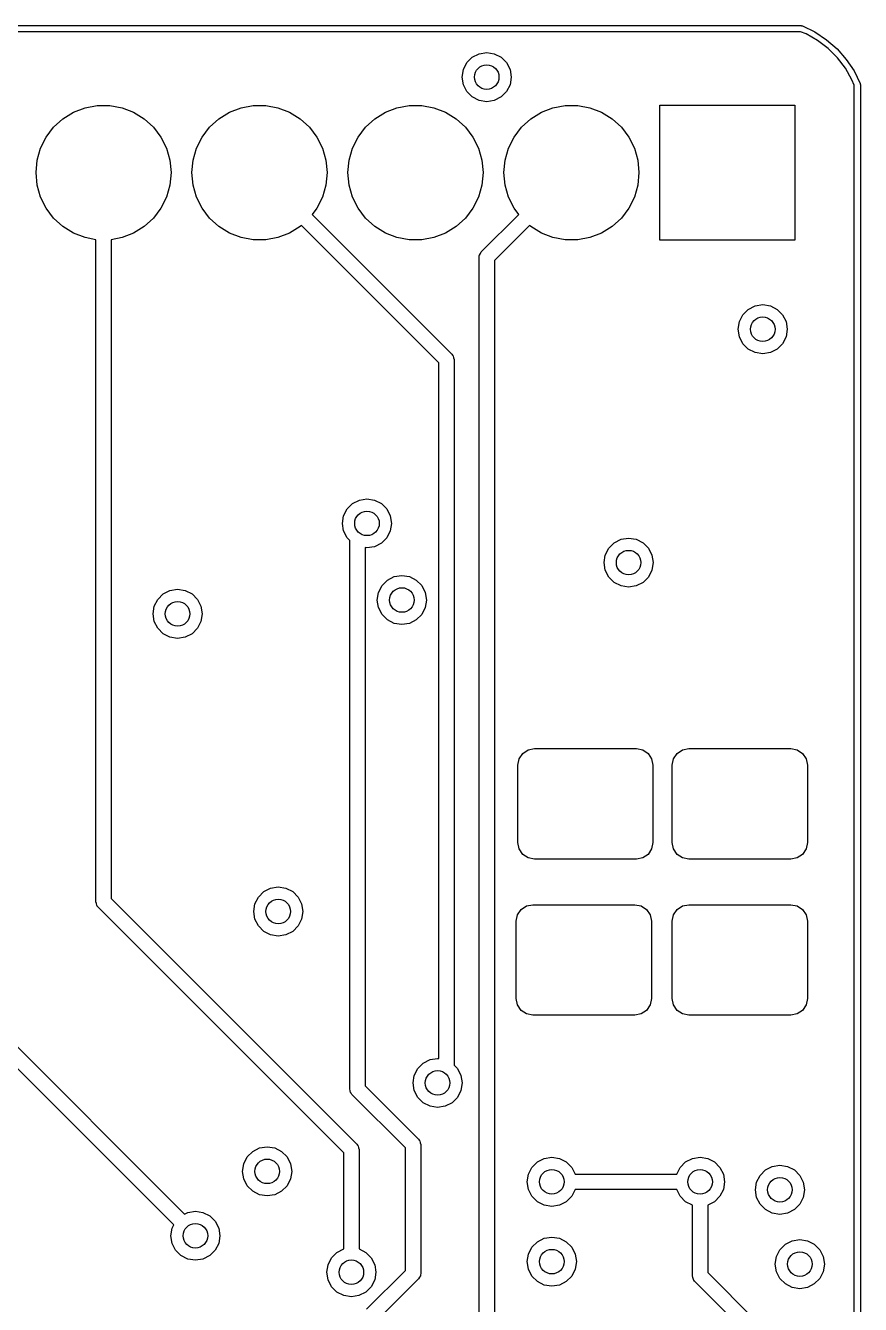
# Model space of a CAD drawing. Extents: x 48.3 to 73, y -74 to -39.4.
# Drawn here: x 59.36 to 72.95, y -60.18 to -39.36 of the extents above; entities that cross this region are included whole.
import ezdxf

# ---------------------------------------------------------------- set-up
doc = ezdxf.new("R2010")
doc.units = 0
doc.layers.add('BLACK', color=7, linetype='CONTINUOUS')

msp = doc.modelspace()

# ---------------------------------------------------------------- linework, layer by layer
at = {"layer": 'BLACK', "linetype": 'CONTINUOUS'}
for p, q in [((49.2741, -39.3586), (71.9887, -39.3586)), ((71.9788, -39.4586), (49.2841, -39.4586)), ((72.0688, -39.4957), (71.9788, -39.4586)), ((71.9887, -39.3586), (71.9956, -39.3614)), ((71.9956, -39.3614), (72.0078, -39.3624)), ((72.0078, -39.3624), (72.2117, -39.4625)), ((72.2548, -39.6027), (72.0688, -39.4957)), ((72.2117, -39.4625), (72.4007, -39.5884)), ((72.4252, -39.733), (72.2548, -39.6027)), ((72.4007, -39.5884), (72.5717, -39.738)), ((72.5771, -39.8845), (72.4252, -39.733)), ((72.5717, -39.738), (72.7218, -39.9085)), ((66.486, -40.0739), (66.5428, -39.9624)), ((66.5428, -39.9624), (66.6313, -39.8739)), ((66.6313, -39.8739), (66.7428, -39.8171)), ((66.7428, -39.8171), (66.8664, -39.7975)), ((66.8664, -39.7975), (66.99, -39.8171)), ((66.99, -39.8171), (67.1015, -39.8739)), ((67.1015, -39.8739), (67.19, -39.9624)), ((67.19, -39.9624), (67.2468, -40.0739)), ((72.7079, -40.0545), (72.5771, -39.8845)), ((72.7218, -39.9085), (72.8482, -40.0972)), ((66.4664, -40.1975), (66.486, -40.0739)), ((67.2468, -40.0739), (67.2664, -40.1975)), ((72.8155, -40.2402), (72.7079, -40.0545)), ((72.8482, -40.0972), (72.949, -40.3008)), ((66.486, -40.3211), (66.4664, -40.1975)), ((66.5428, -40.4326), (66.486, -40.3211)), ((67.2468, -40.3211), (67.19, -40.4326)), ((67.2664, -40.1975), (67.2468, -40.3211)), ((72.8528, -40.3299), (72.8155, -40.2402)), ((72.8528, -73.0668), (72.8528, -40.3299)), ((72.949, -40.3008), (72.949, -40.3008)), ((72.949, -40.3008), (72.95, -40.3131)), ((72.95, -40.3131), (72.9528, -40.32)), ((72.9528, -40.32), (72.9528, -73.0768)), ((66.6313, -40.5211), (66.5428, -40.4326)), ((66.7428, -40.5779), (66.6313, -40.5211)), ((66.8664, -40.5975), (66.7428, -40.5779)), ((66.99, -40.5779), (66.8664, -40.5975)), ((67.1015, -40.5211), (66.99, -40.5779)), ((67.19, -40.4326), (67.1015, -40.5211)), ((59.9635, -40.8756), (60.1361, -40.7687)), ((60.1361, -40.7687), (60.3254, -40.6954)), ((60.3254, -40.6954), (60.5249, -40.6581)), ((60.5249, -40.6581), (60.7279, -40.6581)), ((60.7279, -40.6581), (60.9274, -40.6954)), ((60.9274, -40.6954), (61.1167, -40.7687)), ((61.1167, -40.7687), (61.2893, -40.8756)), ((62.5035, -40.8756), (62.6761, -40.7687)), ((62.6761, -40.7687), (62.8654, -40.6954)), ((62.8654, -40.6954), (63.0649, -40.6581)), ((63.0649, -40.6581), (63.2679, -40.6581)), ((63.2679, -40.6581), (63.4674, -40.6954)), ((63.4674, -40.6954), (63.6567, -40.7687)), ((63.6567, -40.7687), (63.8293, -40.8756)), ((65.0435, -40.8756), (65.2161, -40.7687)), ((65.2161, -40.7687), (65.4054, -40.6954)), ((65.4054, -40.6954), (65.6049, -40.6581)), ((65.6049, -40.6581), (65.8079, -40.6581)), ((65.8079, -40.6581), (66.0074, -40.6954)), ((66.0074, -40.6954), (66.1967, -40.7687)), ((66.1967, -40.7687), (66.3693, -40.8756)), ((67.5835, -40.8756), (67.7561, -40.7687)), ((67.7561, -40.7687), (67.9454, -40.6954)), ((67.9454, -40.6954), (68.1449, -40.6581)), ((68.1449, -40.6581), (68.3479, -40.6581)), ((68.3479, -40.6581), (68.5474, -40.6954)), ((68.5474, -40.6954), (68.7367, -40.7687)), ((68.7367, -40.7687), (68.9093, -40.8756)), ((69.6864, -42.8534), (69.6864, -40.6534)), ((69.6864, -40.6534), (71.8864, -40.6534)), ((71.8864, -40.6534), (71.8864, -42.8534)), ((59.6912, -41.1743), (59.8135, -41.0123)), ((59.8135, -41.0123), (59.9635, -40.8756)), ((61.2893, -40.8756), (61.4393, -41.0123)), ((61.4393, -41.0123), (61.5617, -41.1743)), ((62.2312, -41.1743), (62.3535, -41.0123)), ((62.3535, -41.0123), (62.5035, -40.8756)), ((63.8293, -40.8756), (63.9793, -41.0123)), ((63.9793, -41.0123), (64.1017, -41.1743)), ((64.7712, -41.1743), (64.8935, -41.0123)), ((64.8935, -41.0123), (65.0435, -40.8756)), ((66.3693, -40.8756), (66.5193, -41.0123)), ((66.5193, -41.0123), (66.6417, -41.1743)), ((67.3112, -41.1743), (67.4335, -41.0123)), ((67.4335, -41.0123), (67.5835, -40.8756)), ((68.9093, -40.8756), (69.0593, -41.0123)), ((69.0593, -41.0123), (69.1817, -41.1743)), ((59.6007, -41.356), (59.6912, -41.1743)), ((61.5617, -41.1743), (61.6521, -41.356)), ((62.1407, -41.356), (62.2312, -41.1743)), ((64.1017, -41.1743), (64.1921, -41.356)), ((64.6807, -41.356), (64.7712, -41.1743)), ((66.6417, -41.1743), (66.7321, -41.356)), ((67.2207, -41.356), (67.3112, -41.1743)), ((69.1817, -41.1743), (69.2721, -41.356)), ((59.5451, -41.5513), (59.6007, -41.356)), ((61.6521, -41.356), (61.7077, -41.5513)), ((62.0851, -41.5513), (62.1407, -41.356)), ((64.1921, -41.356), (64.2477, -41.5513)), ((64.6251, -41.5513), (64.6807, -41.356)), ((66.7321, -41.356), (66.7877, -41.5513)), ((67.1651, -41.5513), (67.2207, -41.356)), ((69.2721, -41.356), (69.3277, -41.5513)), ((59.5264, -41.7534), (59.5451, -41.5513)), ((61.7077, -41.5513), (61.7264, -41.7534)), ((62.0664, -41.7534), (62.0851, -41.5513)), ((64.2477, -41.5513), (64.2664, -41.7534)), ((64.6064, -41.7534), (64.6251, -41.5513)), ((66.7877, -41.5513), (66.8064, -41.7534)), ((67.1464, -41.7534), (67.1651, -41.5513)), ((69.3277, -41.5513), (69.3464, -41.7534)), ((59.5451, -41.9555), (59.5264, -41.7534)), ((61.7264, -41.7534), (61.7077, -41.9555)), ((62.0851, -41.9555), (62.0664, -41.7534)), ((64.2664, -41.7534), (64.2477, -41.9555)), ((64.6251, -41.9555), (64.6064, -41.7534)), ((66.8064, -41.7534), (66.7877, -41.9555)), ((67.1651, -41.9555), (67.1464, -41.7534)), ((69.3464, -41.7534), (69.3277, -41.9555)), ((59.6007, -42.1507), (59.5451, -41.9555)), ((61.7077, -41.9555), (61.6521, -42.1507)), ((62.1407, -42.1507), (62.0851, -41.9555)), ((64.2477, -41.9555), (64.1921, -42.1507)), ((64.6807, -42.1507), (64.6251, -41.9555)), ((66.7877, -41.9555), (66.7321, -42.1507)), ((67.2207, -42.1507), (67.1651, -41.9555)), ((69.3277, -41.9555), (69.2721, -42.1507)), ((59.6912, -42.3325), (59.6007, -42.1507)), ((61.6521, -42.1507), (61.5617, -42.3325)), ((62.2312, -42.3325), (62.1407, -42.1507)), ((64.1921, -42.1507), (64.1017, -42.3325)), ((64.7712, -42.3325), (64.6807, -42.1507)), ((66.7321, -42.1507), (66.6417, -42.3325)), ((67.3112, -42.3325), (67.2207, -42.1507)), ((69.2721, -42.1507), (69.1817, -42.3325)), ((59.8135, -42.4944), (59.6912, -42.3325)), ((61.5617, -42.3325), (61.4393, -42.4944)), ((62.3535, -42.4944), (62.2312, -42.3325)), ((64.1017, -42.3325), (64.0245, -42.4347)), ((64.0245, -42.4347), (66.2985, -44.7087)), ((64.8935, -42.4944), (64.7712, -42.3325)), ((66.6417, -42.3325), (66.5193, -42.4944)), ((66.778, -43.045), (67.3884, -42.4347)), ((67.3884, -42.4347), (67.3112, -42.3325)), ((69.1817, -42.3325), (69.0593, -42.4944)), ((59.9635, -42.6312), (59.8135, -42.4944)), ((60.1361, -42.7381), (59.9635, -42.6312)), ((61.2893, -42.6312), (61.1167, -42.7381)), ((61.4393, -42.4944), (61.2893, -42.6312)), ((62.5035, -42.6312), (62.3535, -42.4944)), ((62.6761, -42.7381), (62.5035, -42.6312)), ((63.8293, -42.6312), (63.6567, -42.7381)), ((63.8493, -42.613), (63.8293, -42.6312)), ((66.0851, -44.8489), (63.8493, -42.613)), ((65.0435, -42.6312), (64.8935, -42.4944)), ((65.2161, -42.7381), (65.0435, -42.6312)), ((66.3693, -42.6312), (66.1967, -42.7381)), ((66.5193, -42.4944), (66.3693, -42.6312)), ((67.5636, -42.613), (66.9914, -43.1852)), ((67.5835, -42.6312), (67.5636, -42.613)), ((67.7561, -42.7381), (67.5835, -42.6312)), ((68.9093, -42.6312), (68.7367, -42.7381)), ((69.0593, -42.4944), (68.9093, -42.6312)), ((60.3254, -42.8114), (60.1361, -42.7381)), ((60.5014, -42.8443), (60.3254, -42.8114)), ((60.5014, -53.6234), (60.5014, -42.8443)), ((60.9274, -42.8114), (60.7514, -42.8443)), ((60.7514, -42.8443), (60.7514, -53.5716)), ((61.1167, -42.7381), (60.9274, -42.8114)), ((62.8654, -42.8114), (62.6761, -42.7381)), ((63.0649, -42.8487), (62.8654, -42.8114)), ((63.2679, -42.8487), (63.0649, -42.8487)), ((63.4674, -42.8114), (63.2679, -42.8487)), ((63.6567, -42.7381), (63.4674, -42.8114)), ((65.4054, -42.8114), (65.2161, -42.7381)), ((65.6049, -42.8487), (65.4054, -42.8114)), ((65.8079, -42.8487), (65.6049, -42.8487)), ((66.0074, -42.8114), (65.8079, -42.8487)), ((66.1967, -42.7381), (66.0074, -42.8114)), ((67.9454, -42.8114), (67.7561, -42.7381)), ((68.1449, -42.8487), (67.9454, -42.8114)), ((68.3479, -42.8487), (68.1449, -42.8487)), ((68.5474, -42.8114), (68.3479, -42.8487)), ((68.7367, -42.7381), (68.5474, -42.8114)), ((71.8864, -42.8534), (69.6864, -42.8534)), ((66.7456, -43.1044), (66.7465, -43.0982)), ((66.7465, -43.0982), (66.7632, -43.0721)), ((66.7632, -43.0721), (66.778, -43.045)), ((66.7414, -43.1334), (66.7446, -43.1113)), ((66.7414, -63.2216), (66.7414, -43.1334)), ((66.7443, -43.1068), (66.7456, -43.1044)), ((66.7446, -43.1113), (66.7443, -43.1068)), ((66.9914, -43.1852), (66.9914, -63.2734)), ((71.1268, -43.9788), (71.2383, -43.922)), ((71.2383, -43.922), (71.3619, -43.9024)), ((71.3619, -43.9024), (71.4855, -43.922)), ((71.4855, -43.922), (71.597, -43.9788)), ((70.9815, -44.1788), (71.0383, -44.0673)), ((71.0383, -44.0673), (71.1268, -43.9788)), ((71.597, -43.9788), (71.6855, -44.0673)), ((71.6855, -44.0673), (71.7423, -44.1788)), ((70.9619, -44.3024), (70.9815, -44.1788)), ((70.9815, -44.426), (70.9619, -44.3024)), ((71.7423, -44.1788), (71.7619, -44.3024)), ((71.7619, -44.3024), (71.7423, -44.426)), ((71.0383, -44.5375), (70.9815, -44.426)), ((71.1268, -44.626), (71.0383, -44.5375)), ((71.6855, -44.5375), (71.597, -44.626)), ((71.7423, -44.426), (71.6855, -44.5375)), ((66.2985, -44.7087), (66.3119, -44.7266)), ((66.3119, -44.7266), (66.3153, -44.7295)), ((66.3153, -44.7295), (66.316, -44.7321)), ((66.316, -44.7321), (66.3198, -44.7372)), ((66.3198, -44.7372), (66.3264, -44.7674)), ((71.2383, -44.6828), (71.1268, -44.626)), ((71.3619, -44.7024), (71.2383, -44.6828)), ((71.4855, -44.6828), (71.3619, -44.7024)), ((71.597, -44.626), (71.4855, -44.6828)), ((66.0851, -56.1768), (66.0851, -44.8489)), ((66.3264, -44.7674), (66.3351, -44.7971)), ((66.3351, -44.7971), (66.3351, -56.2835)), ((64.536, -47.3398), (64.5928, -47.2283)), ((64.5928, -47.2283), (64.6813, -47.1398)), ((64.6813, -47.1398), (64.7928, -47.083)), ((64.7928, -47.083), (64.9164, -47.0634)), ((64.9164, -47.0634), (65.04, -47.083)), ((65.04, -47.083), (65.1515, -47.1398)), ((65.1515, -47.1398), (65.24, -47.2283)), ((65.24, -47.2283), (65.2968, -47.3398)), ((64.5164, -47.4634), (64.536, -47.3398)), ((64.536, -47.587), (64.5164, -47.4634)), ((65.2968, -47.3398), (65.3164, -47.4634)), ((65.3164, -47.4634), (65.2968, -47.587)), ((64.5928, -47.6985), (64.536, -47.587)), ((65.2968, -47.587), (65.24, -47.6985)), ((64.6349, -47.7406), (64.5928, -47.6985)), ((64.6349, -56.6715), (64.6349, -47.7406)), ((64.9164, -47.8634), (64.8849, -47.8584)), ((64.8849, -47.8584), (64.8849, -56.6197)), ((65.04, -47.8438), (64.9164, -47.8634)), ((65.1515, -47.787), (65.04, -47.8438)), ((65.24, -47.6985), (65.1515, -47.787)), ((68.797, -47.9787), (68.8539, -47.8672)), ((68.8539, -47.8672), (68.9424, -47.7787)), ((68.9424, -47.7787), (69.0539, -47.7219)), ((69.0539, -47.7219), (69.1775, -47.7023)), ((69.1775, -47.7023), (69.3011, -47.7219)), ((69.3011, -47.7219), (69.4126, -47.7787)), ((69.4126, -47.7787), (69.5011, -47.8672)), ((69.5011, -47.8672), (69.5579, -47.9787)), ((68.7775, -48.1023), (68.797, -47.9787)), ((69.5579, -47.9787), (69.5775, -48.1023)), ((68.797, -48.2259), (68.7775, -48.1023)), ((68.8539, -48.3374), (68.797, -48.2259)), ((69.5579, -48.2259), (69.5011, -48.3374)), ((69.5775, -48.1023), (69.5579, -48.2259)), ((65.1046, -48.5876), (65.1614, -48.4761)), ((65.1614, -48.4761), (65.2499, -48.3876)), ((65.2499, -48.3876), (65.3614, -48.3308)), ((65.3614, -48.3308), (65.485, -48.3112)), ((65.485, -48.3112), (65.6086, -48.3308)), ((65.6086, -48.3308), (65.7201, -48.3876)), ((65.7201, -48.3876), (65.8086, -48.4761)), ((65.8086, -48.4761), (65.8654, -48.5876)), ((68.9424, -48.4259), (68.8539, -48.3374)), ((69.0539, -48.4828), (68.9424, -48.4259)), ((69.1775, -48.5023), (69.0539, -48.4828)), ((69.3011, -48.4828), (69.1775, -48.5023)), ((69.4126, -48.4259), (69.3011, -48.4828)), ((69.5011, -48.3374), (69.4126, -48.4259)), ((61.4517, -48.8127), (61.5085, -48.7012)), ((61.5085, -48.7012), (61.597, -48.6127)), ((61.597, -48.6127), (61.7085, -48.5559)), ((61.7085, -48.5559), (61.8321, -48.5363)), ((61.8321, -48.5363), (61.9557, -48.5559)), ((61.9557, -48.5559), (62.0672, -48.6127)), ((62.0672, -48.6127), (62.1557, -48.7012)), ((62.1557, -48.7012), (62.2125, -48.8127)), ((65.085, -48.7112), (65.1046, -48.5876)), ((65.1046, -48.8348), (65.085, -48.7112)), ((65.8654, -48.5876), (65.885, -48.7112)), ((65.885, -48.7112), (65.8654, -48.8348)), ((61.4321, -48.9363), (61.4517, -48.8127)), ((62.2125, -48.8127), (62.2321, -48.9363)), ((65.1614, -48.9463), (65.1046, -48.8348)), ((65.8654, -48.8348), (65.8086, -48.9463)), ((61.4517, -49.0599), (61.4321, -48.9363)), ((61.5085, -49.1714), (61.4517, -49.0599)), ((62.2125, -49.0599), (62.1557, -49.1714)), ((62.2321, -48.9363), (62.2125, -49.0599)), ((65.2499, -49.0348), (65.1614, -48.9463)), ((65.3614, -49.0916), (65.2499, -49.0348)), ((65.485, -49.1112), (65.3614, -49.0916)), ((65.6086, -49.0916), (65.485, -49.1112)), ((65.7201, -49.0348), (65.6086, -49.0916)), ((65.8086, -48.9463), (65.7201, -49.0348)), ((61.597, -49.2599), (61.5085, -49.1714)), ((61.7085, -49.3167), (61.597, -49.2599)), ((61.8321, -49.3363), (61.7085, -49.3167)), ((61.9557, -49.3167), (61.8321, -49.3363)), ((62.0672, -49.2599), (61.9557, -49.3167)), ((62.1557, -49.1714), (62.0672, -49.2599)), ((67.3937, -51.298), (67.4522, -51.2104)), ((67.4522, -51.2104), (67.5398, -51.1519)), ((67.5398, -51.1519), (67.6432, -51.1313)), ((67.6432, -51.1313), (69.3032, -51.1313)), ((69.3032, -51.1313), (69.4065, -51.1519)), ((69.4065, -51.1519), (69.4941, -51.2104)), ((69.4941, -51.2104), (69.5526, -51.298)), ((69.9087, -51.298), (69.9672, -51.2104)), ((69.9672, -51.2104), (70.0548, -51.1519)), ((70.0548, -51.1519), (70.1581, -51.1313)), ((70.1581, -51.1313), (71.8181, -51.1313)), ((71.8181, -51.1313), (71.9214, -51.1519)), ((71.9214, -51.1519), (72.009, -51.2104)), ((72.009, -51.2104), (72.0676, -51.298)), ((67.3732, -51.4013), (67.3937, -51.298)), ((67.3732, -52.6613), (67.3732, -51.4013)), ((69.5526, -51.298), (69.5732, -51.4013)), ((69.5732, -51.4013), (69.5732, -52.6613)), ((69.8881, -51.4013), (69.9087, -51.298)), ((69.8881, -52.6613), (69.8881, -51.4013)), ((72.0676, -51.298), (72.0881, -51.4013)), ((72.0881, -51.4013), (72.0881, -52.6613)), ((67.3937, -52.7646), (67.3732, -52.6613)), ((69.5732, -52.6613), (69.5526, -52.7646)), ((69.9087, -52.7646), (69.8881, -52.6613)), ((72.0881, -52.6613), (72.0676, -52.7646)), ((67.4522, -52.8522), (67.3937, -52.7646)), ((67.5398, -52.9107), (67.4522, -52.8522)), ((69.4941, -52.8522), (69.4065, -52.9107)), ((69.5526, -52.7646), (69.4941, -52.8522)), ((69.9672, -52.8522), (69.9087, -52.7646)), ((70.0548, -52.9107), (69.9672, -52.8522)), ((72.009, -52.8522), (71.9214, -52.9107)), ((72.0676, -52.7646), (72.009, -52.8522)), ((67.6432, -52.9313), (67.5398, -52.9107)), ((69.3032, -52.9313), (67.6432, -52.9313)), ((69.4065, -52.9107), (69.3032, -52.9313)), ((70.1581, -52.9313), (70.0548, -52.9107)), ((71.8181, -52.9313), (70.1581, -52.9313)), ((71.9214, -52.9107), (71.8181, -52.9313)), ((63.1477, -53.5475), (63.2362, -53.459)), ((63.2362, -53.459), (63.3477, -53.4022)), ((63.3477, -53.4022), (63.4713, -53.3826)), ((63.4713, -53.3826), (63.5949, -53.4022)), ((63.5949, -53.4022), (63.7064, -53.459)), ((63.7064, -53.459), (63.7949, -53.5475)), ((60.5101, -53.6531), (60.5014, -53.6234)), ((60.5167, -53.6833), (60.5101, -53.6531)), ((60.5205, -53.6883), (60.5167, -53.6833)), ((60.5213, -53.691), (60.5205, -53.6883)), ((60.5247, -53.6939), (60.5213, -53.691)), ((60.538, -53.7118), (60.5247, -53.6939)), ((64.5373, -57.7111), (60.538, -53.7118)), ((60.7514, -53.5716), (64.7507, -57.5709)), ((63.0713, -53.7826), (63.0909, -53.659)), ((63.0909, -53.659), (63.1477, -53.5475)), ((63.7949, -53.5475), (63.8517, -53.659)), ((63.8517, -53.659), (63.8713, -53.7826)), ((67.4272, -53.7504), (67.5148, -53.6919)), ((67.5148, -53.6919), (67.6181, -53.6713)), ((67.6181, -53.6713), (69.2781, -53.6713)), ((69.2781, -53.6713), (69.3814, -53.6919)), ((69.3814, -53.6919), (69.469, -53.7504)), ((69.9672, -53.7504), (70.0548, -53.6919)), ((70.0548, -53.6919), (70.1581, -53.6713)), ((70.1581, -53.6713), (71.8181, -53.6713)), ((71.8181, -53.6713), (71.9214, -53.6919)), ((71.9214, -53.6919), (72.009, -53.7504)), ((63.0909, -53.9062), (63.0713, -53.7826)), ((63.1477, -54.0177), (63.0909, -53.9062)), ((63.8517, -53.9062), (63.7949, -54.0177)), ((63.8713, -53.7826), (63.8517, -53.9062)), ((67.3481, -53.9413), (67.3687, -53.838)), ((67.3687, -53.838), (67.4272, -53.7504)), ((69.469, -53.7504), (69.5276, -53.838)), ((69.5276, -53.838), (69.5481, -53.9413)), ((69.8881, -53.9413), (69.9087, -53.838)), ((69.9087, -53.838), (69.9672, -53.7504)), ((72.009, -53.7504), (72.0676, -53.838)), ((72.0676, -53.838), (72.0881, -53.9413)), ((63.2362, -54.1062), (63.1477, -54.0177)), ((63.3477, -54.163), (63.2362, -54.1062)), ((63.7064, -54.1062), (63.5949, -54.163)), ((63.7949, -54.0177), (63.7064, -54.1062)), ((67.3481, -55.2013), (67.3481, -53.9413)), ((69.5481, -53.9413), (69.5481, -55.2013)), ((69.8881, -55.2013), (69.8881, -53.9413)), ((72.0881, -53.9413), (72.0881, -55.2013)), ((63.4713, -54.1826), (63.3477, -54.163)), ((63.5949, -54.163), (63.4713, -54.1826)), ((61.7689, -58.8853), (57.998, -55.1144)), ((58.2114, -54.9742), (61.9457, -58.7085)), ((67.3687, -55.3046), (67.3481, -55.2013)), ((67.4272, -55.3922), (67.3687, -55.3046)), ((69.5276, -55.3046), (69.469, -55.3922)), ((69.5481, -55.2013), (69.5276, -55.3046)), ((69.9087, -55.3046), (69.8881, -55.2013)), ((69.9672, -55.3922), (69.9087, -55.3046)), ((72.0676, -55.3046), (72.009, -55.3922)), ((72.0881, -55.2013), (72.0676, -55.3046)), ((67.5148, -55.4507), (67.4272, -55.3922)), ((67.6181, -55.4713), (67.5148, -55.4507)), ((69.2781, -55.4713), (67.6181, -55.4713)), ((69.3814, -55.4507), (69.2781, -55.4713)), ((69.469, -55.3922), (69.3814, -55.4507)), ((70.0548, -55.4507), (69.9672, -55.3922)), ((70.1581, -55.4713), (70.0548, -55.4507)), ((71.8181, -55.4713), (70.1581, -55.4713)), ((71.9214, -55.4507), (71.8181, -55.4713)), ((72.009, -55.3922), (71.9214, -55.4507)), ((65.8317, -56.2503), (65.9432, -56.1935)), ((65.9432, -56.1935), (66.0668, -56.1739)), ((66.0668, -56.1739), (66.0851, -56.1768)), ((65.6864, -56.4503), (65.7432, -56.3388)), ((65.7432, -56.3388), (65.8317, -56.2503)), ((66.3351, -56.2835), (66.3904, -56.3388)), ((66.3904, -56.3388), (66.4472, -56.4503)), ((64.8849, -56.6197), (65.7548, -57.4896)), ((65.6668, -56.5739), (65.6864, -56.4503)), ((65.6864, -56.6975), (65.6668, -56.5739)), ((66.4472, -56.4503), (66.4668, -56.5739)), ((66.4668, -56.5739), (66.4472, -56.6975)), ((64.6436, -56.7012), (64.6349, -56.6715)), ((64.6502, -56.7314), (64.6436, -56.7012)), ((64.654, -56.7364), (64.6502, -56.7314)), ((64.6548, -56.7391), (64.654, -56.7364)), ((64.6582, -56.742), (64.6548, -56.7391)), ((64.6715, -56.7599), (64.6582, -56.742)), ((65.5414, -57.6298), (64.6715, -56.7599)), ((65.7432, -56.809), (65.6864, -56.6975)), ((65.8317, -56.8975), (65.7432, -56.809)), ((66.3904, -56.809), (66.3019, -56.8975)), ((66.4472, -56.6975), (66.3904, -56.809)), ((65.9432, -56.9543), (65.8317, -56.8975)), ((66.0668, -56.9739), (65.9432, -56.9543)), ((66.1904, -56.9543), (66.0668, -56.9739)), ((66.3019, -56.8975), (66.1904, -56.9543)), ((63.0563, -57.6898), (63.1678, -57.633)), ((63.1678, -57.633), (63.2914, -57.6134)), ((63.2914, -57.6134), (63.415, -57.633)), ((63.415, -57.633), (63.5265, -57.6898)), ((64.7507, -57.5709), (64.7641, -57.5888)), ((64.7641, -57.5888), (64.7675, -57.5917)), ((64.7675, -57.5917), (64.7682, -57.5943)), ((64.7682, -57.5943), (64.772, -57.5994)), ((64.772, -57.5994), (64.7786, -57.6296)), ((64.7786, -57.6296), (64.7873, -57.6593)), ((64.7873, -57.6593), (64.7873, -59.2765)), ((65.5414, -59.6256), (65.5414, -57.6298)), ((65.7548, -57.4896), (65.7682, -57.5075)), ((65.7682, -57.5075), (65.7716, -57.5104)), ((65.7716, -57.5104), (65.7723, -57.513)), ((65.7723, -57.513), (65.7761, -57.5181)), ((65.7761, -57.5181), (65.7827, -57.5483)), ((65.7827, -57.5483), (65.7914, -57.578)), ((65.7914, -57.578), (65.7914, -59.6774)), ((62.911, -57.8898), (62.9678, -57.7783)), ((62.9678, -57.7783), (63.0563, -57.6898)), ((63.5265, -57.6898), (63.615, -57.7783)), ((63.615, -57.7783), (63.6718, -57.8898)), ((64.5373, -59.2765), (64.5373, -57.7111)), ((67.6032, -57.9483), (67.6917, -57.8598)), ((67.6917, -57.8598), (67.8032, -57.803)), ((67.8032, -57.803), (67.9268, -57.7834)), ((67.9268, -57.7834), (68.0504, -57.803)), ((68.0504, -57.803), (68.1619, -57.8598)), ((68.1619, -57.8598), (68.2504, -57.9483)), ((70.0178, -57.9488), (70.1063, -57.8603)), ((70.1063, -57.8603), (70.2178, -57.8035)), ((70.2178, -57.8035), (70.3414, -57.7839)), ((70.3414, -57.7839), (70.465, -57.8035)), ((70.465, -57.8035), (70.5765, -57.8603)), ((70.5765, -57.8603), (70.665, -57.9488)), ((62.8914, -58.0134), (62.911, -57.8898)), ((62.911, -58.137), (62.8914, -58.0134)), ((63.6718, -57.8898), (63.6914, -58.0134)), ((63.6914, -58.0134), (63.6718, -58.137)), ((67.5268, -58.1834), (67.5464, -58.0598)), ((67.5464, -58.0598), (67.6032, -57.9483)), ((68.2504, -57.9483), (68.3065, -58.0584)), ((68.3065, -58.0584), (69.962, -58.0584)), ((69.962, -58.0584), (70.0178, -57.9488)), ((70.665, -57.9488), (70.7218, -58.0603)), ((70.7218, -58.0603), (70.7414, -58.1839)), ((71.261, -58.1898), (71.3178, -58.0783)), ((71.3178, -58.0783), (71.4063, -57.9898)), ((71.4063, -57.9898), (71.5178, -57.933)), ((71.5178, -57.933), (71.6414, -57.9134)), ((71.6414, -57.9134), (71.765, -57.933)), ((71.765, -57.933), (71.8765, -57.9898)), ((71.8765, -57.9898), (71.965, -58.0783)), ((71.965, -58.0783), (72.0218, -58.1898)), ((62.9678, -58.2485), (62.911, -58.137)), ((63.0563, -58.337), (62.9678, -58.2485)), ((63.615, -58.2485), (63.5265, -58.337)), ((63.6718, -58.137), (63.615, -58.2485)), ((67.5464, -58.307), (67.5268, -58.1834)), ((70.7414, -58.1839), (70.7218, -58.3075)), ((71.2414, -58.3134), (71.261, -58.1898)), ((72.0218, -58.1898), (72.0414, -58.3134)), ((63.1678, -58.3938), (63.0563, -58.337)), ((63.2914, -58.4134), (63.1678, -58.3938)), ((63.415, -58.3938), (63.2914, -58.4134)), ((63.5265, -58.337), (63.415, -58.3938)), ((67.6032, -58.4185), (67.5464, -58.307)), ((67.6917, -58.507), (67.6032, -58.4185)), ((67.8032, -58.5638), (67.6917, -58.507)), ((68.1619, -58.507), (68.0504, -58.5638)), ((68.2504, -58.4185), (68.1619, -58.507)), ((68.3065, -58.3084), (68.2504, -58.4185)), ((69.9615, -58.3084), (68.3065, -58.3084)), ((70.0178, -58.419), (69.9615, -58.3084)), ((70.1063, -58.5075), (70.0178, -58.419)), ((70.2164, -58.5636), (70.1063, -58.5075)), ((70.5765, -58.5075), (70.4664, -58.5636)), ((70.665, -58.419), (70.5765, -58.5075)), ((70.7218, -58.3075), (70.665, -58.419)), ((71.261, -58.437), (71.2414, -58.3134)), ((71.3178, -58.5485), (71.261, -58.437)), ((72.0218, -58.437), (71.965, -58.5485)), ((72.0414, -58.3134), (72.0218, -58.437)), ((61.9457, -58.7085), (61.9987, -58.6815)), ((61.9987, -58.6815), (62.1223, -58.6619)), ((62.1223, -58.6619), (62.2459, -58.6815)), ((62.2459, -58.6815), (62.3574, -58.7383)), ((67.9268, -58.5834), (67.8032, -58.5638)), ((68.0504, -58.5638), (67.9268, -58.5834)), ((70.2164, -59.7134), (70.2164, -58.5636)), ((70.4664, -58.5636), (70.4664, -59.6616)), ((71.4063, -58.637), (71.3178, -58.5485)), ((71.5178, -58.6938), (71.4063, -58.637)), ((71.6414, -58.7134), (71.5178, -58.6938)), ((71.765, -58.6938), (71.6414, -58.7134)), ((71.8765, -58.637), (71.765, -58.6938)), ((71.965, -58.5485), (71.8765, -58.637)), ((61.7419, -58.9383), (61.7689, -58.8853)), ((62.3574, -58.7383), (62.4459, -58.8268)), ((62.4459, -58.8268), (62.5027, -58.9383)), ((61.7223, -59.0619), (61.7419, -58.9383)), ((61.7419, -59.1855), (61.7223, -59.0619)), ((62.5027, -58.9383), (62.5223, -59.0619)), ((62.5223, -59.0619), (62.5027, -59.1855)), ((67.6917, -59.1598), (67.8032, -59.103)), ((67.8032, -59.103), (67.9268, -59.0834)), ((67.9268, -59.0834), (68.0504, -59.103)), ((68.0504, -59.103), (68.1619, -59.1598)), ((71.8428, -59.143), (71.9664, -59.1234)), ((71.9664, -59.1234), (72.09, -59.143)), ((61.7987, -59.297), (61.7419, -59.1855)), ((61.8872, -59.3855), (61.7987, -59.297)), ((62.4459, -59.297), (62.3574, -59.3855)), ((62.5027, -59.1855), (62.4459, -59.297)), ((64.3387, -59.4211), (64.4272, -59.3326)), ((64.4272, -59.3326), (64.5373, -59.2765)), ((64.7873, -59.2765), (64.8974, -59.3326)), ((64.8974, -59.3326), (64.9859, -59.4211)), ((67.5464, -59.3598), (67.6032, -59.2483)), ((67.6032, -59.2483), (67.6917, -59.1598)), ((68.1619, -59.1598), (68.2504, -59.2483)), ((68.2504, -59.2483), (68.3072, -59.3598)), ((71.586, -59.3998), (71.6428, -59.2883)), ((71.6428, -59.2883), (71.7313, -59.1998)), ((71.7313, -59.1998), (71.8428, -59.143)), ((72.09, -59.143), (72.2015, -59.1998)), ((72.2015, -59.1998), (72.29, -59.2883)), ((72.29, -59.2883), (72.3468, -59.3998)), ((61.9987, -59.4423), (61.8872, -59.3855)), ((62.1223, -59.4619), (61.9987, -59.4423)), ((62.2459, -59.4423), (62.1223, -59.4619)), ((62.3574, -59.3855), (62.2459, -59.4423)), ((64.2623, -59.6562), (64.2819, -59.5326)), ((64.2819, -59.5326), (64.3387, -59.4211)), ((64.9859, -59.4211), (65.0427, -59.5326)), ((65.0427, -59.5326), (65.0623, -59.6562)), ((67.5268, -59.4834), (67.5464, -59.3598)), ((67.5464, -59.607), (67.5268, -59.4834)), ((68.3072, -59.3598), (68.3268, -59.4834)), ((68.3268, -59.4834), (68.3072, -59.607)), ((71.5664, -59.5234), (71.586, -59.3998)), ((71.586, -59.647), (71.5664, -59.5234)), ((72.3468, -59.3998), (72.3664, -59.5234)), ((72.3664, -59.5234), (72.3468, -59.647)), ((64.2819, -59.7798), (64.2623, -59.6562)), ((64.9108, -60.2562), (65.5414, -59.6256)), ((65.0623, -59.6562), (65.0427, -59.7798)), ((65.7696, -59.7386), (65.7548, -59.7658)), ((65.7864, -59.7126), (65.7696, -59.7386)), ((65.7873, -59.7064), (65.7864, -59.7126)), ((65.7886, -59.704), (65.7873, -59.7064)), ((65.7914, -59.6774), (65.7882, -59.6995)), ((65.7882, -59.6995), (65.7886, -59.704)), ((67.6032, -59.7185), (67.5464, -59.607)), ((67.6917, -59.807), (67.6032, -59.7185)), ((68.2504, -59.7185), (68.1619, -59.807)), ((68.3072, -59.607), (68.2504, -59.7185)), ((70.2251, -59.7431), (70.2164, -59.7134)), ((70.2317, -59.7733), (70.2251, -59.7431)), ((70.4664, -59.6616), (71.2298, -60.425)), ((71.6428, -59.7585), (71.586, -59.647)), ((72.3468, -59.647), (72.29, -59.7585)), ((64.3387, -59.8913), (64.2819, -59.7798)), ((64.4272, -59.9798), (64.3387, -59.8913)), ((64.9859, -59.8913), (64.8974, -59.9798)), ((65.0427, -59.7798), (64.9859, -59.8913)), ((65.7548, -59.7658), (65.051, -60.4696)), ((67.8032, -59.8638), (67.6917, -59.807)), ((67.9268, -59.8834), (67.8032, -59.8638)), ((68.0504, -59.8638), (67.9268, -59.8834)), ((68.1619, -59.807), (68.0504, -59.8638)), ((70.2355, -59.7783), (70.2317, -59.7733)), ((70.2363, -59.781), (70.2355, -59.7783)), ((70.2397, -59.7839), (70.2363, -59.781)), ((70.253, -59.8018), (70.2397, -59.7839)), ((71.0164, -60.5652), (70.253, -59.8018)), ((71.7313, -59.847), (71.6428, -59.7585)), ((71.8428, -59.9038), (71.7313, -59.847)), ((71.9664, -59.9234), (71.8428, -59.9038)), ((72.09, -59.9038), (71.9664, -59.9234)), ((72.2015, -59.847), (72.09, -59.9038)), ((72.29, -59.7585), (72.2015, -59.847)), ((64.5387, -60.0366), (64.4272, -59.9798)), ((64.6623, -60.0562), (64.5387, -60.0366)), ((64.7859, -60.0366), (64.6623, -60.0562)), ((64.8974, -59.9798), (64.7859, -60.0366))]:
    msp.add_line(p, q, dxfattribs=at)
at = {"layer": 'BLACK'}
for centre in [(66.8664, -40.1975), (71.3619, -44.3024), (64.9164, -47.4634), (69.1775, -48.1023), (65.485, -48.7112), (61.8321, -48.9363), (63.4713, -53.7826), (66.0668, -56.5739), (63.2914, -58.0134), (67.9268, -58.1834), (70.3414, -58.1839), (71.6414, -58.3134), (62.1223, -59.0619), (67.9268, -59.4834), (71.9664, -59.5234), (64.6623, -59.6562)]:
    msp.add_circle(centre, 0.2, dxfattribs=at)

doc.saveas('drawing.dxf')
